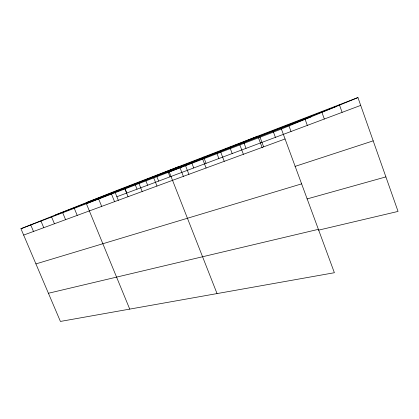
<?xml version="1.0" encoding="UTF-8"?>
<svg xmlns="http://www.w3.org/2000/svg" width="419" height="419" viewBox="0 0 419 419"><rect width="100%" height="100%" fill="white"/><g stroke="black" fill="none" stroke-linecap="round" stroke-linejoin="round"><path stroke-width="0.63" d="M281.4 129.042L334.383 272.722L60.415 321.436L20.95 228.732L281.4 129.042L357.946 97.564L398.05 211.417L318.513 230.162M257.858 136.138L169.25 171.968L217.047 293.583M179.468 166.353L86.382 203.686L129.733 309.112M20.95 228.732L114.68 191.321L357.946 97.564M87.084 202.335L336.64 106.326M55.408 214.978L310.956 116.885M116.88 196.741L360.701 105.394M23.653 235.085L285.061 138.972M295.002 166.406L373.193 140.852M35.919 263.902L301.617 183.868M307.007 198.957L385.889 176.902M48.421 293.258L318.382 229.334M30.755 224.982L33.504 231.466M40.968 221.07L43.759 227.695M51.605 217L54.439 223.767M62.698 212.752L65.584 219.671M74.283 208.316L77.211 215.397M98.659 198.988L101.686 206.394M111.491 194.076L114.57 201.659M114.68 191.321L118.336 200.345M124.563 187.513L126.784 193.033M124.925 188.932L128.052 196.705M135.232 184.7L137.029 189.194M145.362 179.5L147.64 185.219M138.998 183.548L142.177 191.509M153.752 177.897L156.989 186.062M156.324 175.273L158.628 181.102M168.15 172.083L170.02 176.834M179.94 167.563L183.464 176.588M185.544 165.73L188.896 174.33M191.986 163.462L193.725 167.951M203.639 157.036L206.064 163.331M202.696 159.168L206.106 168.003M216.864 153.281L218.875 158.529M220.776 152.244L224.244 161.336M230.146 148.185L232.184 153.543M243.958 142.889L246.016 148.363M239.862 144.937L243.392 154.297M260.037 137.217L263.635 146.854M258.497 137.846L262.226 147.823M273.246 131.54L275.403 137.353M288.843 125.553L291.022 131.498M305.105 119.315L307.316 125.396M321.85 112.13L324.327 119.022M339.385 104.719L342.108 112.36"/></g></svg>
